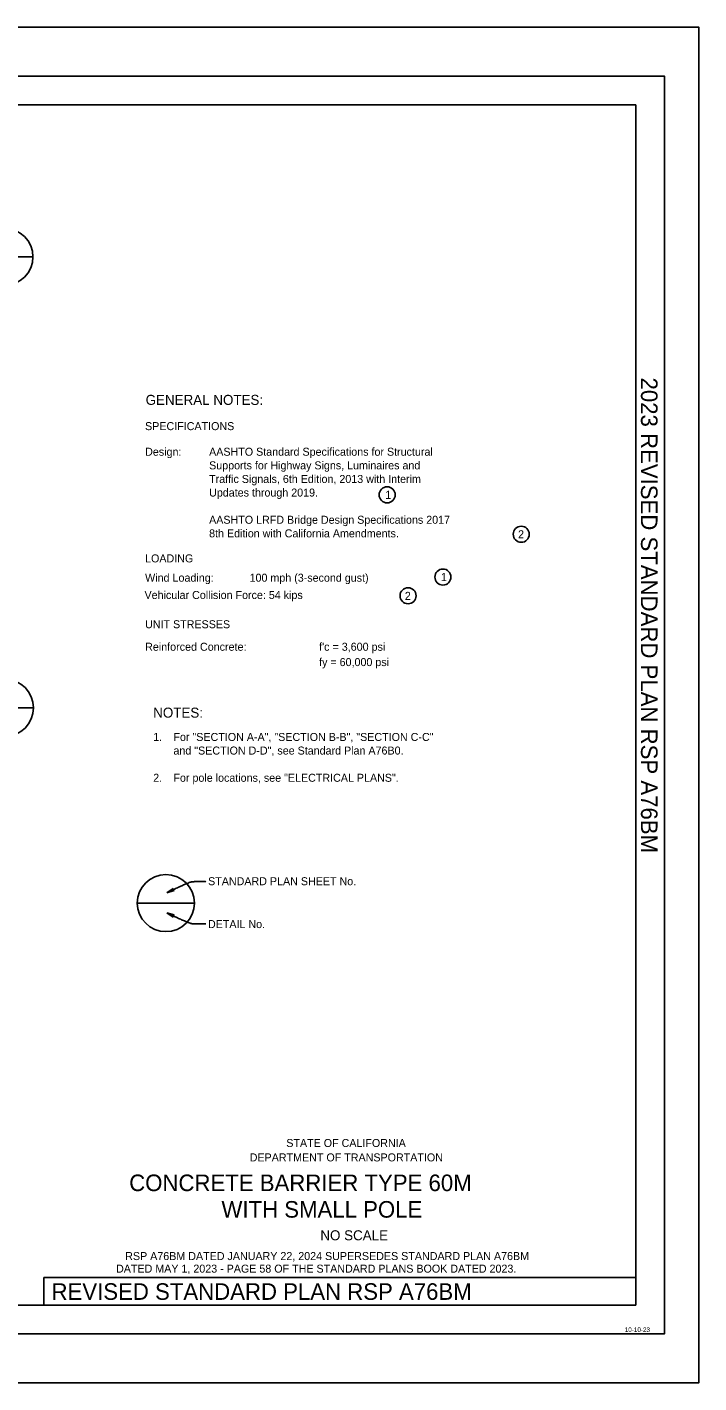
# Model space of a CAD drawing. Extents: x -893 to 867, y -474 to 712.
# Drawn here: x 279 to 867, y -474 to 712 of the extents above; entities that cross this region are included whole.
import ezdxf

# ---------------------------------------------------------------- set-up
doc = ezdxf.new("R2010")
doc.units = 0
for name, color, linetype in [('border_INSIDE-BORDER-anno', 7, 'Continuous'), ('border_PLOTTING-ELEMENTS', 7, 'Continuous'), ('border_rw_22x34_Cut_Lines', 7, 'Continuous'), ('border_SHEET', 7, 'Continuous'), ('border_WITHIN-BORDER-anno', 7, 'Continuous'), ('str_Text-A', 7, 'Continuous')]:
    doc.layers.add(name, color=color, linetype=linetype)

msp = doc.modelspace()

# ---------------------------------------------------------------- linework, layer by layer
at = {"layer": 'border_PLOTTING-ELEMENTS'}
for points in [[(-893.5, -474), (866.5, -474), (866.5, 712), (-893.5, 712)], [(-863.5, 669), (836.5, 669), (836.5, -431), (-863.5, -431)]]:
    msp.add_lwpolyline(points, close=True, dxfattribs=at)
at = {"layer": 'border_rw_22x34_Cut_Lines'}
msp.add_lwpolyline([(-863.5, 669), (836.5, 669), (836.5, -431), (-863.5, -431)], close=True, dxfattribs=at)
at = {"layer": 'border_SHEET'}
for p, q in [((-813.5, 644), (811.5, 644)), ((811.5, 644), (811.5, -406)), ((293.5, -382), (811.5, -382)), ((293.5, -406), (293.5, -382)), ((811.5, -406), (-813.5, -406))]:
    msp.add_line(p, q, dxfattribs=at)
at = {"layer": 'str_Text-A'}
for p, q in [((234.1, 511), (284.1, 511)), ((234.6, 116.5), (284.6, 116.5)), ((401.3, -45.4), (406.7, -41.5)), ((401.3, -45.4), (406.7, -41.8)), ((406.7, -42.1), (401.3, -45.4)), ((406.6, -42.4), (401.3, -45.4)), ((406.6, -42.8), (401.3, -45.4)), ((401.3, -45.4), (406.9, -42.9)), ((401.3, -45.4), (407.2, -43.1)), ((407.4, -43.3), (401.3, -45.4)), ((407.7, -43.4), (401.3, -45.4)), ((406.6, -42.8), (406.7, -42.1)), ((407.2, -43.1), (406.6, -42.8)), ((406.7, -42.1), (406.7, -41.5)), ((407.2, -43.1), (407.7, -43.4)), ((375.4, -54.3), (425.3, -54.3)), ((406.6, -65.4), (401.3, -62.8)), ((406.7, -66.6), (401.3, -62.8)), ((401.3, -62.8), (407.7, -64.7)), ((407.2, -65), (401.3, -62.8)), ((401.3, -62.8), (406.7, -66)), ((406.7, -66.3), (401.3, -62.8)), ((401.3, -62.8), (406.6, -65.7)), ((406.9, -65.2), (401.3, -62.8)), ((401.3, -62.8), (407.4, -64.8)), ((406.6, -65.4), (407.2, -65)), ((406.7, -66), (406.6, -65.4)), ((406.7, -66), (406.7, -66.6)), ((407.2, -65), (407.7, -64.7))]:
    msp.add_line(p, q, dxfattribs=at)
for centre, radius in [((259.1, 511), 25), ((593.9, 302.8), 7.02), ((711.2, 268.3), 7.02), ((642.7, 230.9), 7.02), ((612.2, 214.5), 7.02), ((259.6, 116.5), 25), ((400.4, -54.3), 25)]:
    msp.add_circle(centre, radius, dxfattribs=at)
for points in [[(435.3, -35.6), (426.1, -35.3), (419.7, -36.3), (401.3, -45.4)], [(435.3, -72.5), (426.1, -72.8), (419.7, -71.8), (401.3, -62.8)]]:
    msp.add_open_spline(points, degree=2, dxfattribs=at)

# ---------------------------------------------------------------- texts
at = {"layer": 'border_INSIDE-BORDER-anno'}
for s, height, p in [('STATE OF CALIFORNIA', 7, (505.7, -267.7)), ('DEPARTMENT OF TRANSPORTATION', 7, (473.7, -280.3)), ('CONCRETE BARRIER TYPE 60M', 14.5, (368.3, -306.3)), ('WITH SMALL POLE', 14.5, (449, -329.5)), ('NO SCALE', 8.75, (535.5, -349.3)), ('RSP A76BM DATED JANUARY 22, 2024 SUPERSEDES STANDARD PLAN A76BM', 7, (364.8, -366.6)), ('DATED MAY 1, 2023 - PAGE 58 OF THE STANDARD PLANS BOOK DATED 2023.', 7, (356.8, -377.6))]:
    msp.add_text(s, height=height, dxfattribs=at).set_placement(p)
at = {"layer": 'border_WITHIN-BORDER-anno'}
msp.add_text('2023 REVISED STANDARD PLAN RSP A76BM', height=14.5, rotation=270, dxfattribs=at).set_placement((815.9, 405.4))
for s, height, p in [('REVISED STANDARD PLAN RSP A76BM', 14.5, (300.4, -401.4)), ('10-10-23', 4, (801.7, -429.5))]:
    msp.add_text(s, height=height, dxfattribs=at).set_placement(p)
at = {"layer": 'str_Text-A'}
for s, height, p in [('GENERAL NOTES:', 8.75, (382.7, 381.5)), ('SPECIFICATIONS', 7, (382.2, 359.4)), ('Design:', 7.02, (382.2, 337)), ('AASHTO Standard Specifications for Structural', 7, (438.2, 337)), ('Supports for Highway Signs, Luminaires and', 7, (438.2, 325.1)), ('Traffic Signals, 6th Edition, 2013 with Interim', 7, (438.2, 313.2)), ('Updates through 2019.', 7, (438.2, 301.3)), ('1', 7.02, (592.2, 299.3)), ('AASHTO LRFD Bridge Design Specifications 2017', 7, (438.2, 277.5)), ('8th Edition with California Amendments.', 7, (438.2, 265.6)), ('2', 7.02, (708.4, 264.8)), ('LOADING', 7, (382.2, 243.7)), ('Wind Loading:', 7.02, (382.2, 226.8)), ('100 mph (3-second gust)', 7, (473.6, 226.8)), ('1', 7.02, (640.9, 227.3)), ('Vehicular Collision Force: 54 kips', 7, (381.7, 211.7)), ('2', 7.02, (609.4, 210.9)), ('UNIT STRESSES', 7, (382.2, 186.1)), ('Reinforced Concrete:', 7.02, (382.2, 166.4)), ("f'c = 3,600 psi", 7.02, (534.4, 166.4)), ('fy = 60,000 psi', 7, (534.4, 153)), ('NOTES:', 8.75, (389.3, 107.9)), ('1.', 7, (389.3, 87.5)), ('For "SECTION A-A", "SECTION B-B", "SECTION C-C"', 7, (407, 87.5)), ('and "SECTION D-D", see Standard Plan A76B0.', 7, (407, 75.6)), ('2.', 7, (389.3, 51.8)), ('For pole locations, see "ELECTRICAL PLANS".', 7, (407, 51.8)), ('STANDARD PLAN SHEET No.', 7, (437.3, -38.7)), ('DETAIL No.', 7, (437.2, -76.2))]:
    msp.add_text(s, height=height, dxfattribs=at).set_placement(p)

doc.saveas('drawing.dxf')
